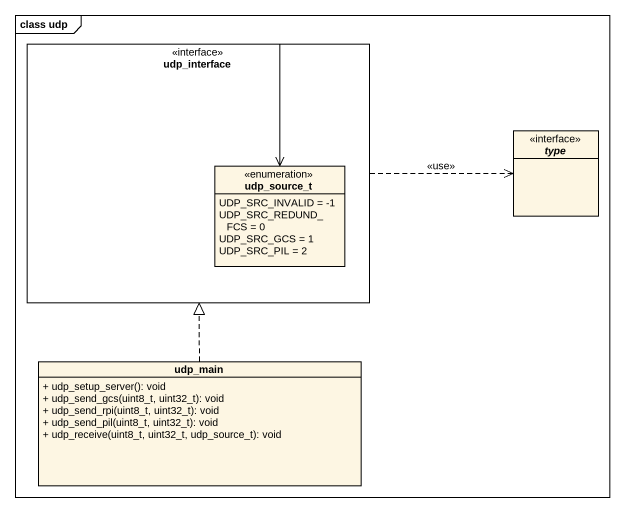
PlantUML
@startuml
mainframe class udp
hide circle
hide empty members
skinparam classAttributeIconSize 0
rectangle udp_interface <<interface>> {
  enum udp_source_t {
    UDP_SRC_INVALID = -1
    UDP_SRC_REDUND_FCS = 0
    UDP_SRC_GCS = 1
    UDP_SRC_PIL = 2
  }
}
interface type
class udp_main {
  + udp_setup_server(): void
  + udp_send_gcs(uint8_t, uint32_t): void
  + udp_send_rpi(uint8_t, uint32_t): void
  + udp_send_pil(uint8_t, uint32_t): void
  + udp_receive(uint8_t, uint32_t, udp_source_t): void
}
udp_interface .right.> type : <<use>>
udp_interface -right-> udp_source_t
udp_main .up.|> udp_interface
@enduml
